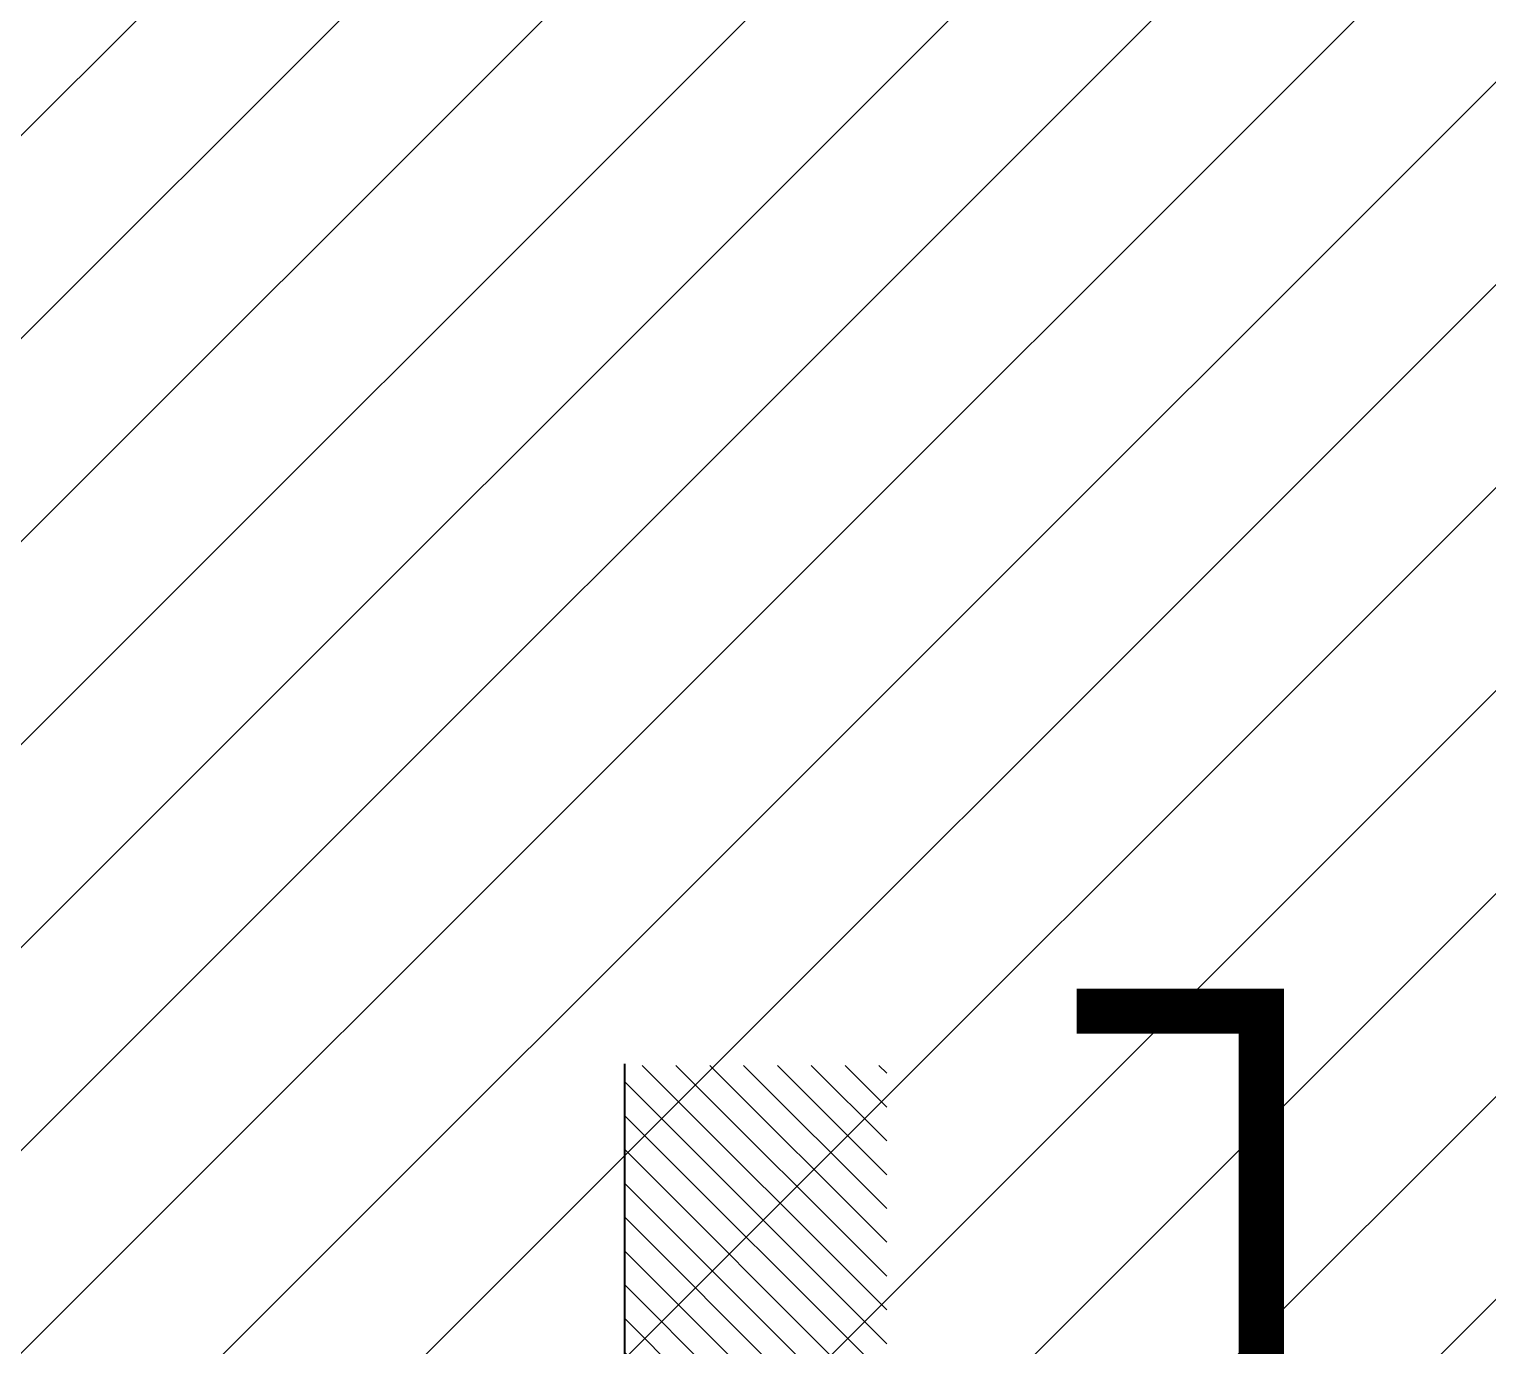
# Model space of a CAD drawing. Header units: millimetres. Extents: x 4739419 to 5837985, y 2291271 to 3446271.
# Drawn here: x 5020662 to 5030341, y 2455685 to 2464425 of the extents above; entities that cross this region are included whole.
import ezdxf

# ---------------------------------------------------------------- set-up
doc = ezdxf.new("R2010")
doc.units = ezdxf.units.MM
doc.layers.get('0').update_dxf_attribs({"color": 255})
doc.layers.add('HEB-Area(PC Topping)', color=3, linetype='Continuous')
doc.layers.add('XR-평면도$0$A-ELEV-PATT', color=9, linetype='Continuous')
doc.layers.add('XR-평면도$0$A-CONC-LIN1', color=9, linetype='Continuous', lineweight=40)

# ---------------------------------------------------------------- blocks, each defined once
blk = doc.blocks.new('XR-평면도$0$높이')
at = {"layer": 'XR-평면도$0$A-ELEV-PATT'}
h = blk.add_hatch(dxfattribs=at)
h.set_pattern_fill('ANSI31', color=256, scale=50, angle=360, style=0)
h.set_pattern_definition([(45, (-513324.6, -319950.65), (-112.2532, 112.2532), [])])
h.paths.add_polyline_path([(2666.7, 1000), (0, 1000), (0, 0), (-2666.7, 0), (-2666.7, -740.6), (2655.7, -740.6), (2655.7, 1000)])
at = {"layer": 'XR-평면도$0$A-CONC-LIN1'}
blk.add_lwpolyline([(2666.7, 1000), (0, 1000), (0, 0), (-2666.7, 0)], dxfattribs=at)

msp = doc.modelspace()

# ---------------------------------------------------------------- hatches: boundary and pattern name
at = {"layer": 'HEB-Area(PC Topping)'}
h = msp.add_hatch(dxfattribs=at)
h.set_pattern_fill('ANSI31', color=256, scale=300)
h.set_pattern_definition([(45, (-812053.4, 0), (-673.51921, 673.51921), [])])
h.paths.add_polyline_path([(4970634.5, 2454891.2), (4970634.5, 2491231.7), (5042611.8, 2491231.7), (5042611.8, 2454891.2)])

# ---------------------------------------------------------------- linework, layer by layer
at = {"const_width": 300}
msp.add_lwpolyline([(5028837.4, 2454891.2), (5028837.4, 2457906.7), (5027612.4, 2457906.7)], dxfattribs=at)

# ---------------------------------------------------------------- block references
at = {"rotation": 90}
msp.add_blockref('XR-평면도$0$높이', (5025611.8, 2454891.2), dxfattribs=at)
msp.add_blockref('XR-평면도$0$높이', (5025611.8, 2454891.2), dxfattribs=at)
msp.add_blockref('XR-평면도$0$높이', (5025611.8, 2454891.2), dxfattribs=at)

doc.saveas('drawing.dxf')
